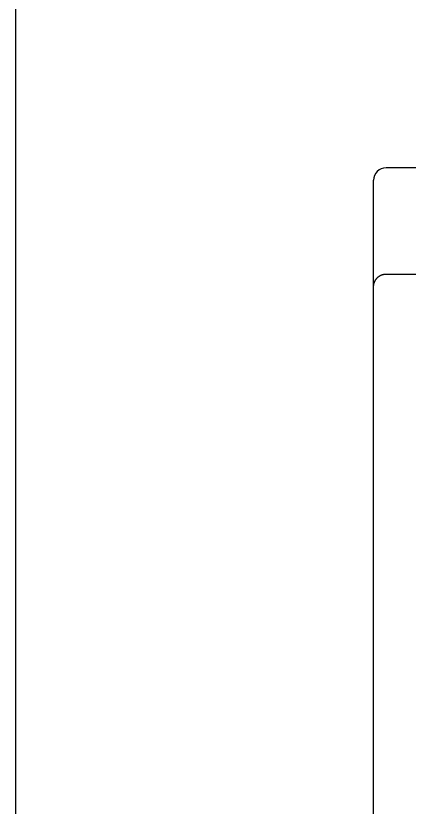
# Model space of a CAD drawing. Extents: x 867151 to 1787449, y -2071112 to -1028603.
# Drawn here: x 871092.02 to 871104.58, y -1032627.85 to -1032602.58 of the extents above; entities that cross this region are included whole.
import ezdxf

# ---------------------------------------------------------------- set-up
doc = ezdxf.new("R2010")
doc.units = 0
doc.header["$LTSCALE"] = 4
doc.header["$MEASUREMENT"] = 0
doc.layers.get('0').update_dxf_attribs({"linetype": 'CONTINUOUS'})
doc.layers.add('20000_FRONT_O', color=7, linetype='CONTINUOUS')

# ---------------------------------------------------------------- blocks, each defined once
blk = doc.blocks.new('CPU')
at = {"layer": '20000_FRONT_O', "color": 7, "linetype": 'Continuous'}
for p, q in [((82731.018, 11093.193), (82727.358, 11093.193)), ((82726.958, 11046.393), (82726.958, 11092.793)), ((82727.358, 11089.798), (82729.458, 11089.798))]:
    blk.add_line(p, q, dxfattribs=at)
blk.add_lwpolyline([(82726.958, 11089.387), (82726.958, 11089.398), (82726.959, 11089.408), (82726.959, 11089.418), (82726.96, 11089.429), (82726.961, 11089.439), (82726.963, 11089.449), (82726.964, 11089.46), (82726.966, 11089.471), (82726.969, 11089.481), (82726.971, 11089.492), (82726.974, 11089.503), (82726.977, 11089.513), (82726.98, 11089.523), (82726.984, 11089.532), (82726.987, 11089.541), (82726.991, 11089.551), (82726.995, 11089.56), (82726.999, 11089.569), (82727.004, 11089.577), (82727.008, 11089.587), (82727.013, 11089.595), (82727.018, 11089.604), (82727.024, 11089.613), (82727.03, 11089.621), (82727.035, 11089.63), (82727.041, 11089.638), (82727.048, 11089.646), (82727.054, 11089.654), (82727.061, 11089.662), (82727.068, 11089.67), (82727.075, 11089.678), (82727.083, 11089.685), (82727.09, 11089.692), (82727.098, 11089.699), (82727.106, 11089.706), (82727.114, 11089.713), (82727.122, 11089.719), (82727.131, 11089.725), (82727.14, 11089.731), (82727.148, 11089.737), (82727.157, 11089.742), (82727.167, 11089.748), (82727.176, 11089.753), (82727.185, 11089.757), (82727.195, 11089.762), (82727.204, 11089.766), (82727.214, 11089.77), (82727.224, 11089.774), (82727.234, 11089.777), (82727.244, 11089.781), (82727.254, 11089.783), (82727.264, 11089.786), (82727.275, 11089.789), (82727.285, 11089.791), (82727.295, 11089.792), (82727.306, 11089.794), (82727.316, 11089.795), (82727.327, 11089.796), (82727.337, 11089.797), (82727.348, 11089.797), (82727.358, 11089.798)], dxfattribs=at)
blk.add_arc((82727.358, 11092.793), 0.4, 90, 180, dxfattribs=at)

msp = doc.modelspace()

# ---------------------------------------------------------------- linework, layer by layer
msp.add_line((871092.018, -1032760.331), (871092.018, -1032190.081))

# ---------------------------------------------------------------- block references
msp.add_blockref('CPU', (788376.488, -1043700.624))

doc.saveas('drawing.dxf')
